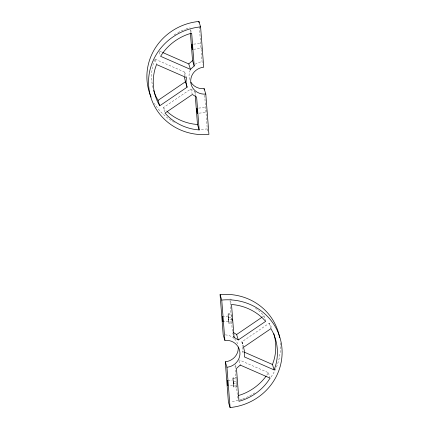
<?xml version="1.0" encoding="UTF-8"?>
<svg xmlns="http://www.w3.org/2000/svg" width="429" height="429" viewBox="0 0 429 429"><rect width="100%" height="100%" fill="white"/><g stroke="black" fill="none" stroke-linecap="round" stroke-linejoin="round"><path stroke-width="0.32" stroke-dasharray="2.15 1.61" d="M184.432 75.831L184.701 72.136L154.853 59.073M242.937 347.141L242.637 351.426L243.377 353.839M231.944 320.49L232.314 322.855L228.813 323.198L228.255 319.643L228.089 313.883L231.011 313.599M228.813 323.198L228.646 317.433L228.089 313.883M237.258 386.824L233.767 387.162L232.85 378.952L233.044 377.847L236.54 377.509L236.497 380.609M233.767 387.162L233.601 381.397L233.044 377.847M154.66 59.642L153.507 63.031A51.721 49.297 -17 0 0 152.858 87.468M222.372 316.581L228.212 316.012L228.689 321.064L222.849 321.632M228.689 321.064L228.212 316.012M227.965 380.48L233.167 379.976L233.644 385.027L229.097 385.473M233.644 385.027L233.167 379.976M266.731 375.209L268.415 372.699L239.178 359.899M164.618 111.899L163.326 107.668L190.712 89.044L194.932 91.645L195.876 94.675M262.371 317.01L264.012 315.894L261.154 312.886A51.721 49.297 -17 0 0 254.869 307.781M243.559 347.259L241.897 341.816L269.283 323.198L271.219 326.834A51.721 49.297 -17 0 1 271.734 327.954M186.106 28.904L189.999 27.676M193.731 44.128L201.206 43.399M193.586 49.238L201.684 48.45M198.686 108.092L206.156 107.363M199.163 113.143L206.639 112.419M227.896 314.988L231.397 314.645L231.762 319.305L228.255 319.643M228.646 317.433L231.563 317.149M229.006 322.093L231.923 321.809M232.85 378.952L236.341 378.609M233.601 381.397L236.508 381.118M233.21 383.606L236.706 383.269L236.98 385.044M233.961 386.057L236.872 385.773M229.842 299.045L231.563 299.238M159.534 51.131L161.969 52.199M242.637 351.426L243.854 351.957M163.326 107.668L166.184 110.677M241.897 341.816L243.27 346.198M199.335 26.737L202.048 61.755L202.788 64.173M190.551 29.488L191.661 33.119M269.283 323.198L270.946 328.635M204.644 95.233L207.25 128.931L207.99 131.349M264.012 315.894L265.492 320.731M190.712 89.044L192.192 93.881M184.701 72.136L186.363 77.574M268.415 372.699L270.077 378.137M159.293 52.075L160.215 55.094M230.394 300.858L231.504 304.483M155.041 59.679L156.515 64.511M233.306 334.931L232.384 331.907L229.992 301.013M238.937 360.843L240.229 365.074M235.349 364.832L236.089 367.251M238.079 398.3L237.339 395.881L234.947 364.993M201.63 48.343L201.491 47.651M241.972 341.967L242.97 346.552M206.446 111.62L206.231 109.808M190.203 30.309L190.353 32.277M194.954 91.65L195.206 94.938M280.298 342.927A56.424 53.786 -17 0 1 270.913 377.268M254.858 392.867A56.424 53.786 -17 0 1 242.776 398.873M242.197 399.077A56.424 53.786 -17 0 1 238.674 400.187M238.079 400.348A56.424 53.786 -17 0 1 230.85 401.823M225.305 334.883A14.109 13.444 -17 0 1 234.191 338.578M234.556 338.931A14.109 13.444 -17 0 1 237.677 344.053M189.661 79.504A14.109 13.444 -17 0 1 190.669 69.192M195.179 64.237A14.109 13.444 -17 0 1 202.048 61.755M207.25 128.931A56.424 53.786 -17 0 1 199.898 129.183M174.351 122.335A56.424 53.786 -17 0 1 154.349 103.341M174.099 35.028A51.721 49.297 -17 0 1 177.359 32.974M177.917 32.658A51.721 49.297 -17 0 1 185.505 29.124"/><path stroke-width="0.64" d="M274.147 369.927L275.493 365.969A51.721 49.297 -17 0 0 272.882 332.277L270.946 328.635L243.559 347.259L244.637 351.989L244.299 356.864L274.147 369.927L272.485 364.489L273.831 360.532A51.721 49.297 -17 0 0 273.847 333.719M190.433 69.364L160.585 56.301L162.945 52.788A51.721 49.297 -17 0 1 187.768 34.341L191.661 33.119L194.203 65.98L190.433 69.364L188.771 63.926L192.541 60.543L190.406 32.936M185.441 81.741L187.103 87.184L159.717 105.802L158.054 100.365L185.441 81.741L184.363 77.011M238.288 339.956L234.068 337.355L231.504 304.483L235.521 304.939A51.721 49.297 -17 0 1 262.816 318.323L265.674 321.332L238.288 339.956L236.62 334.513L261.824 317.385M238.454 395.533L241.232 394.659A51.721 49.297 -17 0 0 266.055 376.212M199.158 129.955L196.616 97.093L192.38 94.487L164.988 113.106L167.846 116.114A51.721 49.297 -17 0 0 195.141 129.499L199.158 129.955L197.496 124.517L193.479 124.061A51.721 49.297 -17 0 1 167.096 111.524M234.046 337.35L233.676 336.138M162.58 52.461L188.771 63.926M244.466 352.225L272.485 364.489M233.43 332.534L236.62 334.513M187.103 87.184L186.03 82.448L186.363 77.574L156.515 64.511L155.169 68.468A51.721 49.297 -17 0 0 157.781 102.166L159.717 105.802M158.054 100.365L156.118 96.723A51.721 49.297 -17 0 1 153.668 90.428M151.115 97.083A56.424 53.786 -17 0 1 198.927 21.45L200.59 26.888L203.711 67.192A14.109 13.444 -17 0 0 190.739 81.987A14.109 13.444 -17 0 0 205.791 94.064L208.912 134.368A56.424 53.786 -17 0 1 148.702 86.073A56.424 53.786 -17 0 1 200.59 26.888M190.916 82.245A14.109 13.444 -17 0 0 204.129 88.626L205.791 94.064M192.541 60.543L194.203 65.98M279.622 337.687A56.424 53.786 -17 0 0 220.088 294.632L221.75 300.069L224.871 340.374A14.109 13.444 -17 0 1 239.924 352.45A14.109 13.444 -17 0 1 226.952 367.245L230.073 407.55A56.424 53.786 -17 0 0 281.96 348.364A56.424 53.786 -17 0 0 221.75 300.069M224.871 340.374L223.209 334.936L220.088 294.632M238.261 347.013A14.109 13.444 -17 0 1 225.289 361.808L226.952 367.245M230.073 407.55L228.41 402.112L225.289 361.808M232.303 319.09L232.405 320.42M198.927 21.45L199.029 22.769M204.129 88.626L204.231 89.945M195.259 95.597L197.496 124.517M191.827 44.369L192.342 49.362L191.827 44.369M196.782 108.339L197.297 113.326L196.782 108.339M222.34 316.645L222.849 321.632L222.34 316.645M227.284 380.609L227.794 385.596L227.284 380.609M240.229 365.074L236.476 368.447L239.001 401.324L242.894 400.096A51.721 49.297 -17 0 0 267.717 381.649L270.077 378.137L240.229 365.074"/></g></svg>
